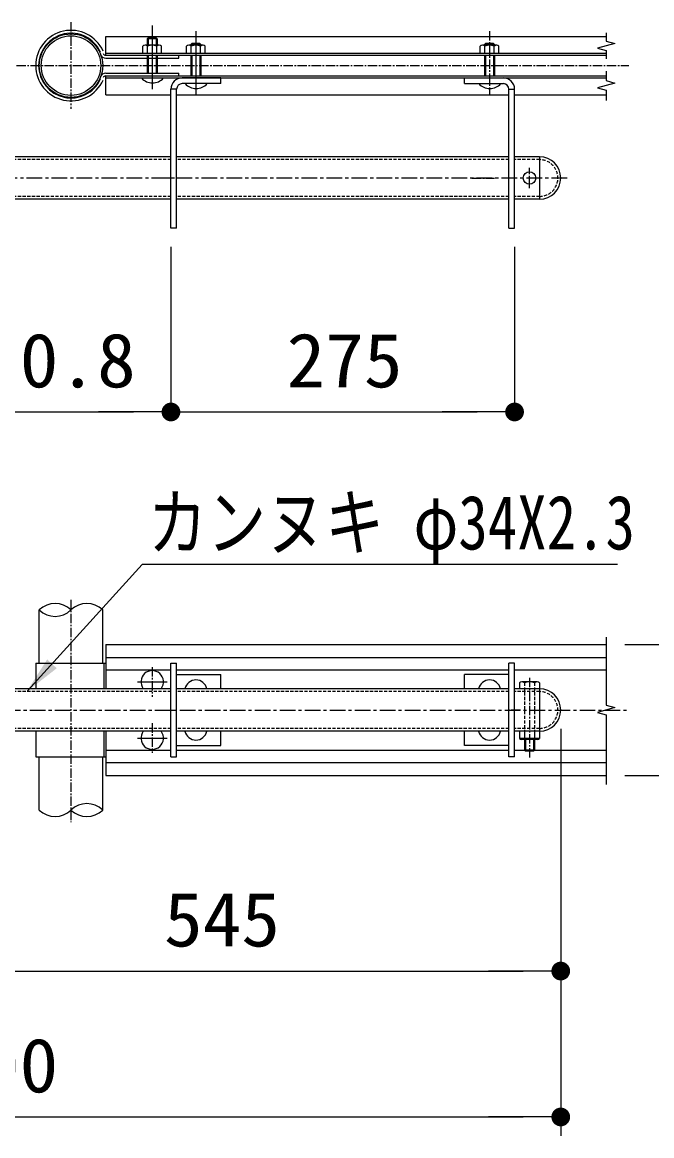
# Model space of a CAD drawing. Units: millimetres, scale not verified, with parts at other scales. Extents: x -5940 to 5940, y -4200 to 4200.
# Drawn here: x 3741 to 4749, y 264 to 2045 of the extents above; entities that cross this region are included whole.
import ezdxf
from ezdxf.enums import TextEntityAlignment as Align

# ---------------------------------------------------------------- set-up
doc = ezdxf.new("R2010")
doc.units = ezdxf.units.MM
doc.header["$LTSCALE"] = 20
for name, pattern in [('USER1', [0.375, 0.25, -0.125]), ('USER2', [1.125, 0.75, -0.125, 0.125, -0.125]), ('USER4', [2, 1.25, -0.25, 0.25, -0.25])]:
    doc.linetypes.add(name, pattern=pattern)
for name, color, linetype, lineweight in [('0-1_SUNPOU', 1, 'Continuous', 25), ('0-5_7詳細', 7, 'Continuous', 25), ('0-8_6文字', 7, 'Continuous', 25)]:
    doc.layers.add(name, color=color, linetype=linetype, lineweight=lineweight)
doc.styles.add('ＭＳ ゴシック', font='')
doc.styles.get('ＭＳ ゴシック').set_extended_font_data('MS Gothic')

# ---------------------------------------------------------------- blocks, each defined once
blk = doc.blocks.new('M1')
at = {"layer": '0-1_SUNPOU'}
blk.add_line((-5, 0), (-38.576, 0), dxfattribs=at)
for points in [[(0, 0), (-5, 0), (-4.961, 0.627)], [(0, 0), (-4.961, -0.627), (-5, 0)], [(0, 0), (-4.961, 0.627), (-4.843, 1.243)], [(0, 0), (-4.843, -1.243), (-4.961, -0.627)], [(0, 0), (-4.843, 1.243), (-4.649, 1.841)], [(0, 0), (-4.649, -1.841), (-4.843, -1.243)], [(0, 0), (-4.649, 1.841), (-4.382, 2.409)], [(0, 0), (-4.382, -2.409), (-4.649, -1.841)], [(0, 0), (-4.382, 2.409), (-4.045, 2.939)], [(0, 0), (-4.045, -2.939), (-4.382, -2.409)], [(0, 0), (-4.045, 2.939), (-3.645, 3.423)], [(0, 0), (-3.645, -3.423), (-4.045, -2.939)], [(0, 0), (-3.645, 3.423), (-3.187, 3.853)], [(0, 0), (-3.187, -3.853), (-3.645, -3.423)], [(0, 0), (-3.187, 3.853), (-2.679, 4.222)], [(0, 0), (-2.679, -4.222), (-3.187, -3.853)], [(0, 0), (-2.679, 4.222), (-2.129, 4.524)], [(0, 0), (-2.129, -4.524), (-2.679, -4.222)], [(0, 0), (-2.129, 4.524), (-1.545, 4.755)], [(0, 0), (-1.545, -4.755), (-2.129, -4.524)], [(0, 0), (-1.545, 4.755), (-0.937, 4.911)], [(0, 0), (-0.937, -4.911), (-1.545, -4.755)], [(0, 0), (-0.937, 4.911), (-0.314, 4.99)], [(0, 0), (-0.314, -4.99), (-0.937, -4.911)], [(0, 0), (-0.314, 4.99), (0.314, 4.99)], [(0, 0), (0.314, -4.99), (-0.314, -4.99)], [(0, 0), (0.314, 4.99), (0.937, 4.911)], [(0, 0), (0.937, 4.911), (1.545, 4.755)], [(0, 0), (1.545, 4.755), (2.129, 4.524)], [(0, 0), (2.129, 4.524), (2.679, 4.222)], [(0, 0), (2.679, 4.222), (3.187, 3.853)], [(0, 0), (3.187, 3.853), (3.645, 3.423)], [(0, 0), (3.645, 3.423), (4.045, 2.939)], [(0, 0), (4.045, 2.939), (4.382, 2.409)], [(0, 0), (4.382, 2.409), (4.649, 1.841)], [(0, 0), (4.649, 1.841), (4.843, 1.243)], [(0, 0), (4.843, 1.243), (4.961, 0.627)], [(0, 0), (4.961, 0.627), (5, 0)], [(0, 0), (0.937, -4.911), (0.314, -4.99)], [(0, 0), (1.545, -4.755), (0.937, -4.911)], [(0, 0), (2.129, -4.524), (1.545, -4.755)], [(0, 0), (2.679, -4.222), (2.129, -4.524)], [(0, 0), (3.187, -3.853), (2.679, -4.222)], [(0, 0), (3.645, -3.423), (3.187, -3.853)], [(0, 0), (4.045, -2.939), (3.645, -3.423)], [(0, 0), (4.382, -2.409), (4.045, -2.939)], [(0, 0), (4.649, -1.841), (4.382, -2.409)], [(0, 0), (4.843, -1.243), (4.649, -1.841)], [(0, 0), (4.961, -0.627), (4.843, -1.243)], [(0, 0), (5, 0), (4.961, -0.627)]]:
    blk.add_solid(points, dxfattribs=at)

msp = doc.modelspace()

# ---------------------------------------------------------------- linework, layer by layer
at = {"layer": '0-5_7詳細', "color": 1, "linetype": 'USER2'}
for p, q in [((3819.05, 2045.15), (3819.05, 1906.55)), ((4489.05, 2030.83), (4489.05, 1929.34)), ((2719.27, 1975.85), (4711.92, 1975.85)), ((4552.95, 1779.75), (4552.95, 1812.19)), ((4002.01, 1796.05), (3965.64, 1796.05)), ((4460.78, 1796.05), (4497.15, 1796.05)), ((3819.05, 1121.66), (3819.05, 766.01)), ((3949.05, 1013.88), (3949.05, 966.5)), ((4552.95, 996.68), (4552.95, 868.81)), ((3969.66, 945.19), (3988.05, 945.19)), ((4538.43, 945.19), (4520.05, 945.19)), ((3949.05, 923.88), (3949.05, 876.5))]:
    msp.add_line(p, q, dxfattribs=at)
at = {"layer": '0-5_7詳細', "color": 1}
for p, q in [((3949.05, 2039.83), (3949.05, 1938.34)), ((4019.05, 2030.83), (4019.05, 1929.34)), ((3979.05, 1686.05), (3979.05, 1421.85)), ((3979.05, 1686.05), (3979.05, 1421.85)), ((4529.05, 1686.05), (4529.05, 1421.85)), ((3577.45, 1421.85), (3919.05, 1421.85)), ((4039.05, 1421.85), (4469.05, 1421.85)), ((4705.59, 1050.19), (4923, 1050.19)), ((3925.36, 990.19), (3972.73, 990.19)), ((4602.95, 915.19), (4602.95, 264.28)), ((4602.95, 915.19), (4602.95, 527.66)), ((3925.36, 900.19), (3972.73, 900.19)), ((4705.59, 840.19), (4923, 840.19)), ((3572.95, 527.66), (4542.95, 527.66)), ((2862.95, 294.28), (4542.95, 294.28))]:
    msp.add_line(p, q, dxfattribs=at)
at = {"layer": '0-5_7詳細'}
for p, q in [((3875.05, 2022.45), (4675.59, 2022.45)), ((3875.05, 1992.45), (3875.05, 2022.45)), ((3957.05, 2018.45), (3941.05, 2018.45)), ((3941.05, 2018.45), (3941.05, 2008.65)), ((3955.45, 2020.05), (3942.65, 2020.05)), ((3955.45, 2020.05), (3957.05, 2018.45)), ((3955.45, 2020.05), (3955.45, 2008.65)), ((3957.05, 2018.45), (3957.05, 2008.65)), ((3874.6, 1995.65), (4675.59, 1995.65)), ((3934.05, 1995.65), (3934.05, 2007.05)), ((3934.05, 1995.65), (3964.05, 1995.65)), ((3960.41, 2008.65), (3937.54, 2008.65)), ((3941.55, 1995.65), (3941.55, 2007.05)), ((3956.55, 1995.65), (3956.55, 2007.05)), ((3964.05, 1995.65), (3964.05, 2007.05)), ((4004.05, 1995.65), (4004.05, 2007.05)), ((4030.41, 2008.65), (4007.54, 2008.65)), ((4011.05, 2009.45), (4012.65, 2011.05)), ((4011.05, 2009.45), (4011.05, 2008.65)), ((4027.05, 2009.45), (4011.05, 2009.45)), ((4011.55, 1995.65), (4011.55, 2007.05)), ((4025.45, 2011.05), (4012.65, 2011.05)), ((4012.65, 2011.05), (4012.65, 2008.65)), ((4025.45, 2011.05), (4025.45, 2008.65)), ((4025.45, 2011.05), (4027.05, 2009.45)), ((4026.55, 1995.65), (4026.55, 2007.05)), ((4027.05, 2009.45), (4027.05, 2008.65)), ((4034.05, 1995.65), (4034.05, 2007.05)), ((4474.05, 1995.65), (4474.05, 2007.05)), ((4500.41, 2008.65), (4477.54, 2008.65)), ((4497.05, 2009.45), (4481.05, 2009.45)), ((4481.05, 2009.45), (4481.05, 2008.65)), ((4481.55, 1995.65), (4481.55, 2007.05)), ((4495.45, 2011.05), (4482.65, 2011.05)), ((4495.45, 2011.05), (4497.05, 2009.45)), ((4495.45, 2011.05), (4495.45, 2008.65)), ((4496.55, 1995.65), (4496.55, 2007.05)), ((4497.05, 2009.45), (4497.05, 2008.65)), ((4504.05, 1995.65), (4504.05, 2007.05)), ((3874.6, 1992.45), (4675.59, 1992.45)), ((3874.6, 1987.85), (3991.55, 1987.85)), ((3941.05, 1991.85), (3941.05, 1963.85)), ((3942.65, 1991.85), (3942.65, 1963.85)), ((3955.45, 1991.85), (3955.45, 1963.85)), ((3957.05, 1991.85), (3957.05, 1963.85)), ((3991.55, 1987.85), (3991.55, 1992.45)), ((4011.05, 1992.45), (4011.05, 1959.25)), ((4012.65, 1992.45), (4012.65, 1959.25)), ((4025.45, 1992.45), (4025.45, 1959.25)), ((4027.05, 1992.45), (4027.05, 1959.25)), ((4481.05, 1992.45), (4481.05, 1959.25)), ((4482.65, 1992.45), (4482.65, 1959.25)), ((4495.45, 1992.45), (4495.45, 1959.25)), ((4497.05, 1992.45), (4497.05, 1959.25)), ((3874.6, 1963.85), (3991.55, 1963.85)), ((3874.6, 1959.25), (4675.59, 1959.25)), ((3875.05, 1929.25), (3875.05, 1959.25)), ((3991.55, 1959.25), (3991.55, 1963.85)), ((3874.6, 1956.05), (4675.59, 1956.05)), ((4059.05, 1956.05), (3997.05, 1956.05)), ((4059.05, 1947.05), (3997.05, 1947.05)), ((4059.05, 1947.05), (4059.05, 1956.05)), ((4449.05, 1956.05), (4511.05, 1956.05)), ((4449.05, 1947.05), (4449.05, 1956.05)), ((4449.05, 1947.05), (4511.05, 1947.05)), ((3875.05, 1929.25), (3979.05, 1929.25)), ((3979.05, 1716.05), (3979.05, 1938.05)), ((3988.05, 1938.05), (3979.05, 1938.05)), ((3988.05, 1716.05), (3988.05, 1938.05)), ((3988.05, 1929.25), (4520.05, 1929.25)), ((4520.05, 1716.05), (4520.05, 1938.05)), ((4520.05, 1938.05), (4529.05, 1938.05)), ((4529.05, 1716.05), (4529.05, 1938.05)), ((4529.05, 1929.25), (4675.59, 1929.25)), ((3979.05, 1830.05), (3517.45, 1830.05)), ((4520.05, 1830.05), (3988.05, 1830.05)), ((4568.95, 1830.05), (4529.05, 1830.05)), ((4568.95, 1830.05), (4568.95, 1762.05)), ((3979.05, 1762.05), (3517.45, 1762.05)), ((4520.05, 1762.05), (3988.05, 1762.05)), ((4568.95, 1762.05), (4529.05, 1762.05)), ((3988.05, 1716.05), (3979.05, 1716.05)), ((4520.05, 1716.05), (4529.05, 1716.05)), ((3768.25, 1020.19), (3768.25, 1105.19)), ((3869.85, 1020.19), (3869.85, 1105.19)), ((3875.05, 1050.19), (4675.59, 1050.19)), ((3875.05, 1050.19), (3875.05, 979.19)), ((3762.65, 1020.19), (3875.05, 1020.19)), ((3762.65, 1020.19), (3762.65, 979.19)), ((3871.55, 1020.19), (3871.55, 979.19)), ((3875.05, 1029.19), (4675.59, 1029.19)), ((3979.05, 870.19), (3979.05, 1020.19)), ((3979.05, 1020.19), (3988.05, 1020.19)), ((3988.05, 870.19), (3988.05, 1020.19)), ((4520.05, 870.19), (4520.05, 1020.19)), ((4529.05, 1020.19), (4520.05, 1020.19)), ((4529.05, 870.19), (4529.05, 1020.19)), ((3875.05, 1009.19), (3979.05, 1009.19)), ((3988.05, 1009.19), (4520.05, 1009.19)), ((3988.05, 1002.19), (4059.05, 1002.19)), ((4059.05, 979.19), (4059.05, 1002.19)), ((4520.05, 1002.19), (4449.05, 1002.19)), ((4449.05, 979.19), (4449.05, 1002.19)), ((4529.05, 1009.19), (4675.59, 1009.19)), ((4536.75, 988.59), (4536.75, 979.19)), ((4565.07, 990.19), (4540.54, 990.19)), ((4569.15, 988.59), (4569.15, 979.19)), ((3979.05, 979.19), (3517.45, 979.19)), ((4520.05, 979.19), (3988.05, 979.19)), ((4568.95, 979.19), (4529.05, 979.19)), ((4568.95, 979.19), (4568.95, 911.19)), ((3979.05, 911.19), (3517.45, 911.19)), ((3762.65, 911.19), (3762.65, 870.19)), ((3871.55, 911.19), (3871.55, 870.19)), ((3875.05, 911.19), (3875.05, 840.19)), ((4520.05, 911.19), (3988.05, 911.19)), ((4059.05, 888.19), (4059.05, 911.19)), ((4568.95, 911.19), (4529.05, 911.19)), ((4536.75, 911.19), (4536.75, 899.79)), ((4544.95, 911.19), (4544.95, 899.79)), ((4560.95, 911.19), (4560.95, 899.79)), ((4569.15, 911.19), (4569.15, 899.79)), ((4569.15, 899.79), (4536.75, 899.79)), ((4565.81, 898.19), (4540.64, 898.19)), ((4544.95, 898.19), (4544.95, 880.79)), ((4546.55, 898.19), (4546.55, 879.19)), ((4559.35, 898.19), (4559.35, 879.19)), ((4560.95, 898.19), (4560.95, 880.79)), ((3875.05, 881.19), (3979.05, 881.19)), ((3988.05, 888.19), (4059.05, 888.19)), ((3988.05, 881.19), (4520.05, 881.19)), ((4529.05, 881.19), (4544.95, 881.19)), ((4560.95, 880.79), (4544.95, 880.79)), ((4546.55, 879.19), (4544.95, 880.79)), ((4559.35, 879.19), (4546.55, 879.19)), ((4559.35, 879.19), (4560.95, 880.79)), ((4560.95, 881.19), (4675.59, 881.19)), ((3762.65, 870.19), (3875.05, 870.19)), ((3768.25, 785.19), (3768.25, 870.19)), ((3869.85, 785.19), (3869.85, 870.19)), ((3875.05, 861.19), (4675.59, 861.19)), ((3979.05, 870.19), (3988.05, 870.19)), ((4529.05, 870.19), (4520.05, 870.19)), ((3875.05, 840.19), (4675.59, 840.19))]:
    msp.add_line(p, q, dxfattribs=at)
at = {"layer": '0-5_7詳細', "linetype": 'USER1'}
for p, q in [((3979.05, 1825.45), (3517.45, 1825.45)), ((4520.05, 1825.45), (3988.05, 1825.45)), ((4568.95, 1825.45), (4529.05, 1825.45)), ((3979.05, 1766.65), (3517.45, 1766.65)), ((4520.05, 1766.65), (3988.05, 1766.65)), ((4568.95, 1766.65), (4529.05, 1766.65)), ((4544.95, 988.59), (4544.95, 911.19)), ((4560.95, 988.59), (4560.95, 911.19)), ((3979.05, 974.59), (3517.45, 974.59)), ((4520.05, 974.59), (3988.05, 974.59)), ((4568.95, 974.59), (4529.05, 974.59)), ((3979.05, 915.79), (3517.45, 915.79)), ((4520.05, 915.79), (3988.05, 915.79)), ((4568.95, 915.79), (4529.05, 915.79))]:
    msp.add_line(p, q, dxfattribs=at)
at = {"layer": '0-5_7詳細', "color": 1, "linetype": 'USER4'}
for p, q in [((4613.09, 1796.05), (2797.61, 1796.05)), ((2713.23, 945.19), (4711.92, 945.19))]:
    msp.add_line(p, q, dxfattribs=at)
at = {"layer": '0-5_7詳細'}
for points in [[(3941.05, 2018.45), (3942.65, 2020.05), (3942.65, 2008.65)], [(4675.59, 2028.21), (4675.59, 2014.95), (4689.59, 2011.2), (4661.6, 2003.7), (4675.59, 1999.95), (4675.59, 1986.6)], [(4481.05, 2009.45), (4482.65, 2011.05), (4482.65, 2008.65)], [(4675.59, 1966.86), (4675.59, 1951.75), (4689.59, 1948), (4661.6, 1940.5), (4675.59, 1936.75), (4675.59, 1919.92)], [(4693.93, 1178.07), (3933.21, 1178.07), (3749.59, 976.07)], [(4675.59, 1061.92), (4675.59, 952.69), (4689.59, 948.94), (4661.6, 941.44), (4675.59, 937.69), (4675.59, 825.91)], [(4520.05, 888.19), (4449.05, 888.19), (4449.05, 911.19)]]:
    msp.add_lwpolyline(points, dxfattribs=at)
for centre, radius in [((3819.05, 1975.85), 50.8), ((3819.05, 1975.85), 47.6), ((4552.95, 1796.05), 10)]:
    msp.add_circle(centre, radius, dxfattribs=at)
for centre, radius, start, end in [((3819.05, 1975.85), 56.4, 24.40065, 335.59935), ((3819.05, 1975.85), 51.8, 24.40065, 335.59935), ((3874.6, 1997.05), 4.6, 204.40065, 270), ((3937.8, 2003.47), 5.18, 43.62212, 136.37788), ((3949.05, 1990.27), 18.38, 65.91485, 114.08515), ((3960.3, 2003.46), 5.19, 43.75516, 136.24484), ((4007.8, 2003.47), 5.18, 43.62212, 136.37788), ((4019.05, 1990.27), 18.38, 65.91485, 114.08515), ((4030.3, 2003.46), 5.19, 43.75516, 136.24484), ((4477.8, 2003.47), 5.18, 43.62212, 136.37788), ((4489.05, 1990.27), 18.38, 65.91485, 114.08515), ((4500.3, 2003.46), 5.19, 43.75516, 136.24484), ((3874.6, 1997.05), 9.2, 204.40065, 270), ((3874.6, 1954.65), 9.2, 90, 155.59935), ((3874.6, 1954.65), 4.6, 90, 155.59935), ((3949.46, 1971.37), 23.32, 221.06115, 318.93885), ((3997.05, 1938.05), 18, 90, 180), ((3997.05, 1938.05), 9, 90, 180), ((4019.46, 1962.37), 23.32, 221.06115, 318.93885), ((4489.46, 1962.37), 23.32, 221.06115, 318.93885), ((4511.05, 1938.05), 18, 0, 90), ((4511.05, 1938.05), 9, 0, 90), ((4568.95, 1796.05), 34, 270, 90), ((3793.65, 1078.65), 36.74, 46.26576, 133.73424), ((3793.65, 1131.74), 36.74, 226.26576, 313.73424), ((3844.45, 1078.65), 36.74, 46.26576, 133.73424), ((3949.05, 990.19), 18, 322.33011, 217.66989), ((4019.05, 975.19), 18, 12.83959, 167.16041), ((4489.05, 975.19), 18, 12.83959, 167.16041), ((4540.85, 984.17), 6.03, 47.18249, 132.81751), ((4552.95, 969.39), 20.8, 67.38014, 112.61986), ((4565.05, 984.14), 6.05, 47.363, 132.637), ((4568.95, 945.19), 34, 270, 90), ((3949.05, 900.19), 18, 142.33011, 37.66989), ((4019.05, 915.19), 18, 192.83959, 347.16041), ((4489.05, 915.19), 18, 192.83959, 347.16041), ((4540.85, 904.23), 6.04, 227.28053, 312.71947), ((4552.95, 918.99), 20.8, 247.38014, 292.61986), ((4565.05, 904.06), 5.92, 226.1605, 313.8395), ((3793.65, 811.74), 36.74, 226.26576, 313.73424), ((3844.45, 758.65), 36.74, 46.26576, 133.73424), ((3844.45, 811.74), 36.74, 226.26576, 313.73424)]:
    msp.add_arc(centre, radius, start, end, dxfattribs=at)
at = {"layer": '0-5_7詳細', "linetype": 'USER1'}
for centre in [(4568.95, 1796.05), (4568.95, 945.19)]:
    msp.add_arc(centre, 29.4, 270, 90, dxfattribs=at)
at = {"layer": '0-5_7詳細'}
msp.add_solid([(3748.25, 974.59), (3780.89, 1026), (3796.31, 1011.98)], dxfattribs=at)

# ---------------------------------------------------------------- block references
at = {"layer": '0-5_7詳細', "xscale": 3, "yscale": 3}
for p in [(3979.05, 1421.85), (4529.05, 1421.85), (4602.95, 527.66), (4602.95, 294.28)]:
    msp.add_blockref('M1', p, dxfattribs=at)
at = {"layer": '0-5_7詳細', "xscale": 3, "yscale": 3, "rotation": 180}
msp.add_blockref('M1', (3979.05, 1421.85), dxfattribs=at)

# ---------------------------------------------------------------- texts
at = {"layer": '0-5_7詳細', "style": 'ＭＳ ゴシック', "width": 1.05}
for s, p in [('230.8', (3613.25, 1435.2)), ('275', (4164.05, 1435.2)), ('545', (3967.95, 541.01)), ('900', (3612.95, 307.63))]:
    msp.add_text(s, height=86.66, dxfattribs=at).set_placement(p, align=Align.BOTTOM_LEFT)
at = {"layer": '0-8_6文字', "style": 'ＭＳ ゴシック', "width": 0.8}
msp.add_text('カンヌキ φ34X2.3', height=86.59, dxfattribs=at).set_placement((3942.31, 1175.99), align=Align.BOTTOM_LEFT)

doc.saveas('drawing.dxf')
